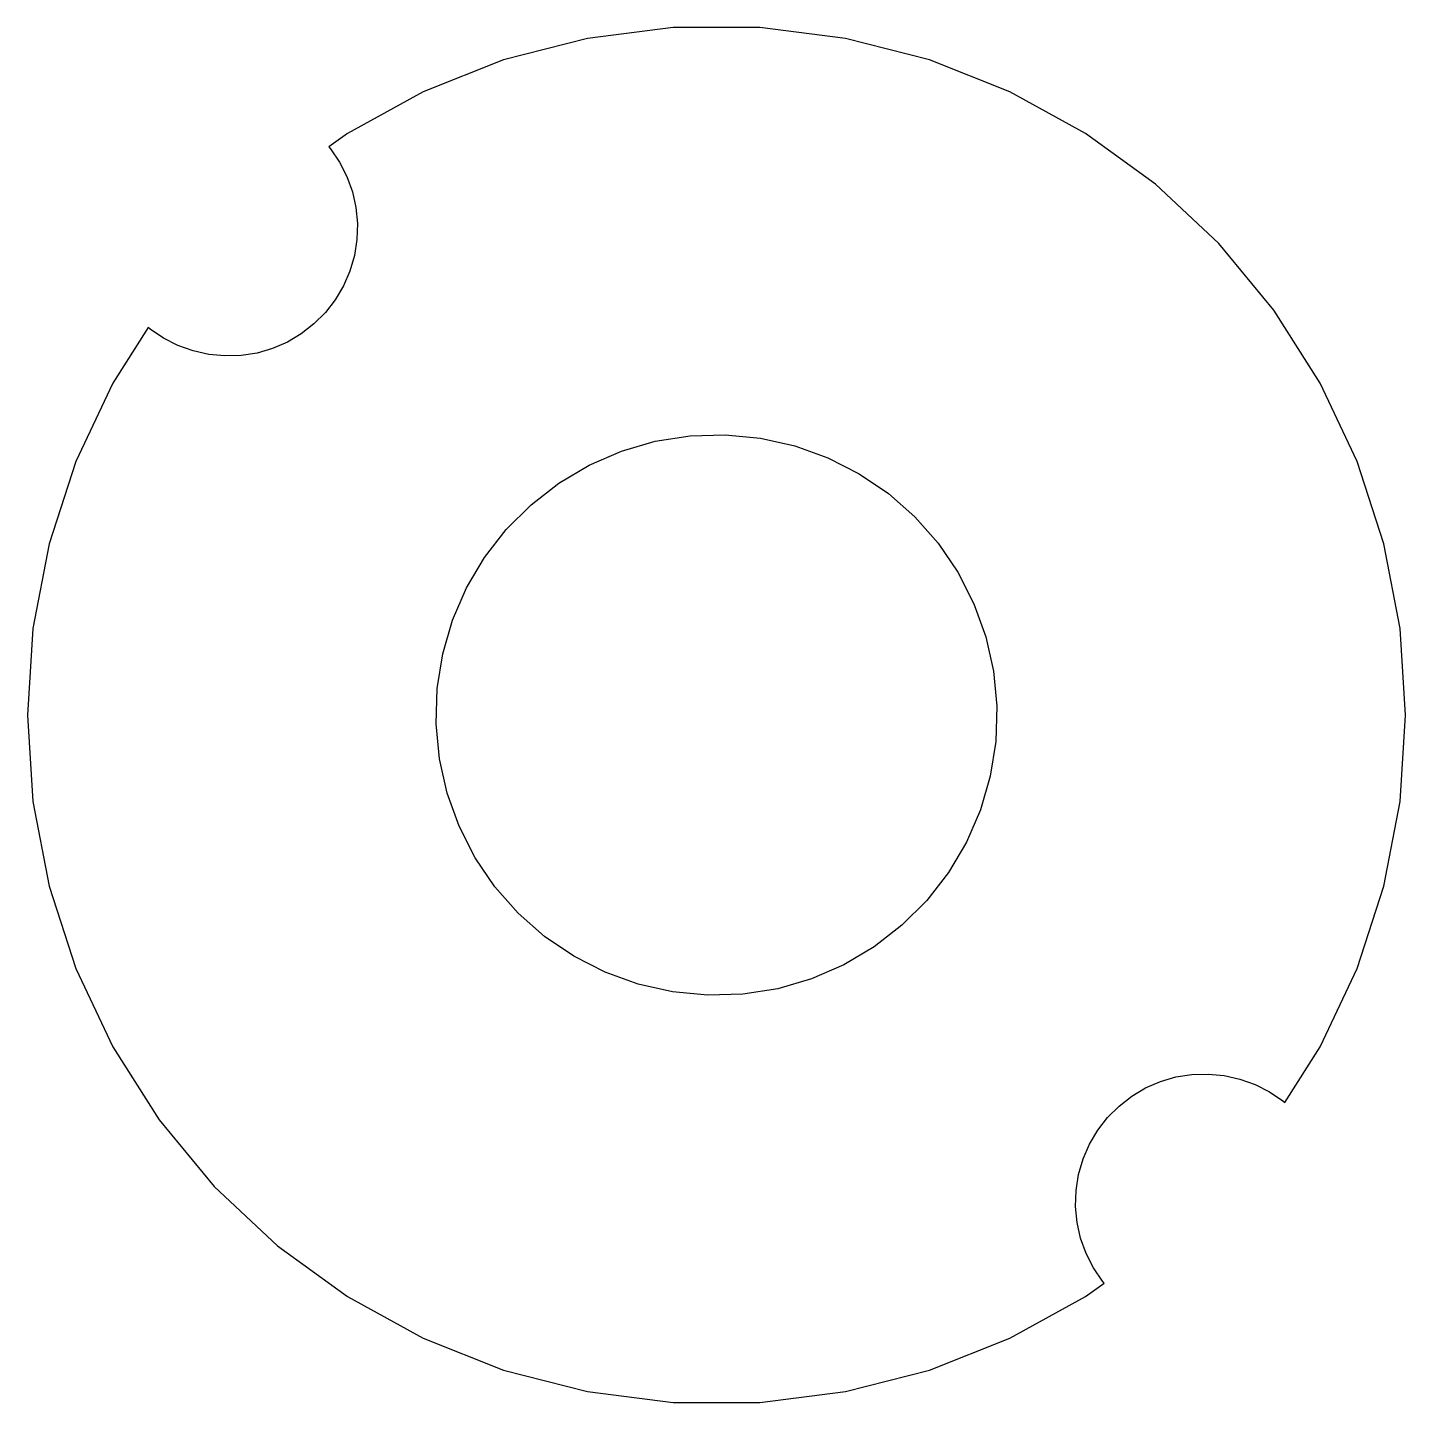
# Model space of a CAD drawing. Header units: metres. Extents: x -7 to 7, y 103 to 226.
# Drawn here: x -7.37 to 7.37, y 102.64 to 117.36 of the extents above.
import ezdxf

# ---------------------------------------------------------------- set-up
doc = ezdxf.new("R2010")
doc.units = ezdxf.units.M

msp = doc.modelspace()

# ---------------------------------------------------------------- linework, layer by layer
for p, q in [((-0.462723, 117.355), (-1.38089, 117.239)), ((0.462723, 117.355), (-0.462723, 117.355)), ((1.38089, 117.239), (0.462723, 117.355)), ((-1.38089, 117.239), (-2.27727, 117.009)), ((2.27727, 117.009), (1.38089, 117.239)), ((-2.27727, 117.009), (-3.13774, 116.668)), ((3.13774, 116.668), (2.27727, 117.009)), ((-3.13774, 116.668), (-3.94873, 116.222)), ((3.94873, 116.222), (3.13774, 116.668)), ((-3.94873, 116.222), (-4.1467, 116.078)), ((4.69745, 115.678), (3.94873, 116.222)), ((-4.1467, 116.078), (-4.12845, 116.058)), ((-4.12845, 116.058), (-4.03139, 115.915)), ((-4.03139, 115.915), (-3.95299, 115.761)), ((-3.95299, 115.761), (-3.8945, 115.599)), ((-3.8945, 115.599), (-3.85683, 115.43)), ((5.37207, 115.045), (4.69745, 115.678)), ((-3.85683, 115.43), (-3.84059, 115.258)), ((-3.84059, 115.258), (-3.84601, 115.086)), ((-3.84601, 115.086), (-3.87302, 114.915)), ((5.96199, 114.332), (5.37207, 115.045)), ((-3.87302, 114.915), (-3.92119, 114.749)), ((-3.92119, 114.749), (-3.98978, 114.591)), ((-3.98978, 114.591), (-4.07767, 114.442)), ((-4.07767, 114.442), (-4.1835, 114.306)), ((-4.1835, 114.306), (-4.3056, 114.184)), ((6.45787, 113.55), (5.96199, 114.332)), ((-6.07899, 114.147), (-6.45787, 113.55)), ((-6.05765, 114.128), (-6.07899, 114.147)), ((-5.91484, 114.031), (-6.05765, 114.128)), ((-4.3056, 114.184), (-4.44205, 114.078)), ((-5.76099, 113.953), (-5.91484, 114.031)), ((-5.59851, 113.895), (-5.76099, 113.953)), ((-4.59067, 113.99), (-4.74915, 113.921)), ((-4.44205, 114.078), (-4.59067, 113.99)), ((-5.43001, 113.857), (-5.59851, 113.895)), ((-5.2581, 113.841), (-5.43001, 113.857)), ((-5.08551, 113.846), (-5.2581, 113.841)), ((-4.91496, 113.873), (-5.08551, 113.846)), ((-4.74915, 113.921), (-4.91496, 113.873)), ((-6.45787, 113.55), (-6.85191, 112.713)), ((6.85191, 112.713), (6.45787, 113.55)), ((-1.0162, 112.823), (-0.654419, 112.928)), ((-0.654419, 112.928), (-0.282318, 112.987)), ((-0.282318, 112.987), (0.094223, 112.999)), ((0.094223, 112.999), (0.469299, 112.963)), ((0.469299, 112.963), (0.83696, 112.881)), ((-1.36197, 112.673), (-1.0162, 112.823)), ((0.83696, 112.881), (1.19144, 112.753)), ((1.19144, 112.753), (1.52711, 112.582)), ((-6.85191, 112.713), (-7.13789, 111.833)), ((-1.68625, 112.481), (-1.36197, 112.673)), ((7.13789, 111.833), (6.85191, 112.713)), ((-1.98393, 112.25), (-1.68625, 112.481)), ((1.52711, 112.582), (1.83871, 112.37)), ((1.83871, 112.37), (2.12131, 112.121)), ((-2.25032, 111.984), (-1.98393, 112.25)), ((2.12131, 112.121), (2.37045, 111.839)), ((-2.48123, 111.686), (-2.25032, 111.984)), ((-7.13789, 111.833), (-7.31131, 110.924)), ((2.37045, 111.839), (2.58221, 111.527)), ((7.31131, 110.924), (7.13789, 111.833)), ((-2.673, 111.362), (-2.48123, 111.686)), ((2.58221, 111.527), (2.75325, 111.191)), ((-2.82263, 111.016), (-2.673, 111.362)), ((2.75325, 111.191), (2.88087, 110.837)), ((-2.92773, 110.654), (-2.82263, 111.016)), ((-7.31131, 110.924), (-7.36942, 110)), ((2.88087, 110.837), (2.96306, 110.469)), ((7.36942, 110), (7.31131, 110.924)), ((-2.98668, 110.282), (-2.92773, 110.654)), ((2.96306, 110.469), (2.9985, 110.094)), ((-2.9985, 109.906), (-2.98668, 110.282)), ((-7.36942, 110), (-7.31131, 109.076)), ((2.9985, 110.094), (2.98668, 109.718)), ((7.31131, 109.076), (7.36942, 110)), ((-2.96306, 109.531), (-2.9985, 109.906)), ((2.98668, 109.718), (2.92773, 109.346)), ((-2.88087, 109.163), (-2.96306, 109.531)), ((2.92773, 109.346), (2.82263, 108.984)), ((-7.31131, 109.076), (-7.13789, 108.167)), ((-2.75325, 108.809), (-2.88087, 109.163)), ((7.13789, 108.167), (7.31131, 109.076)), ((2.82263, 108.984), (2.673, 108.638)), ((-2.58221, 108.473), (-2.75325, 108.809)), ((2.673, 108.638), (2.48123, 108.314)), ((-2.37045, 108.161), (-2.58221, 108.473)), ((2.48123, 108.314), (2.25032, 108.016)), ((-7.13789, 108.167), (-6.85191, 107.287)), ((-2.12131, 107.879), (-2.37045, 108.161)), ((6.85191, 107.287), (7.13789, 108.167)), ((2.25032, 108.016), (1.98393, 107.75)), ((-1.83871, 107.63), (-2.12131, 107.879)), ((1.98393, 107.75), (1.68625, 107.519)), ((-1.52711, 107.418), (-1.83871, 107.63)), ((1.68625, 107.519), (1.36197, 107.327)), ((-1.19144, 107.247), (-1.52711, 107.418)), ((1.36197, 107.327), (1.0162, 107.177)), ((-6.85191, 107.287), (-6.45787, 106.45)), ((-0.83696, 107.119), (-1.19144, 107.247)), ((1.0162, 107.177), (0.654419, 107.072)), ((6.45787, 106.45), (6.85191, 107.287)), ((-0.469299, 107.037), (-0.83696, 107.119)), ((-0.094223, 107.001), (-0.469299, 107.037)), ((0.282318, 107.013), (-0.094223, 107.001)), ((0.654419, 107.072), (0.282318, 107.013)), ((-6.45787, 106.45), (-5.96199, 105.668)), ((6.07899, 105.853), (6.45787, 106.45)), ((4.74915, 106.079), (4.91496, 106.127)), ((4.91496, 106.127), (5.08551, 106.154)), ((5.08551, 106.154), (5.2581, 106.159)), ((5.2581, 106.159), (5.43001, 106.143)), ((5.43001, 106.143), (5.59851, 106.105)), ((4.44205, 105.922), (4.59067, 106.01)), ((4.59067, 106.01), (4.74915, 106.079)), ((5.59851, 106.105), (5.76099, 106.047)), ((5.76099, 106.047), (5.91484, 105.969)), ((4.3056, 105.816), (4.44205, 105.922)), ((5.91484, 105.969), (6.05765, 105.872)), ((6.05765, 105.872), (6.07899, 105.853)), ((4.07767, 105.558), (4.1835, 105.694)), ((4.1835, 105.694), (4.3056, 105.816)), ((-5.96199, 105.668), (-5.37207, 104.955)), ((3.98978, 105.409), (4.07767, 105.558)), ((3.92119, 105.251), (3.98978, 105.409)), ((3.87302, 105.085), (3.92119, 105.251)), ((-5.37207, 104.955), (-4.69745, 104.322)), ((3.84601, 104.914), (3.87302, 105.085)), ((3.84059, 104.742), (3.84601, 104.914)), ((3.85683, 104.57), (3.84059, 104.742)), ((3.8945, 104.401), (3.85683, 104.57)), ((3.95299, 104.239), (3.8945, 104.401)), ((-4.69745, 104.322), (-3.94873, 103.778)), ((4.03139, 104.085), (3.95299, 104.239)), ((4.12845, 103.942), (4.03139, 104.085)), ((3.94873, 103.778), (4.1467, 103.922)), ((4.1467, 103.922), (4.12845, 103.942)), ((-3.94873, 103.778), (-3.13774, 103.332)), ((3.13774, 103.332), (3.94873, 103.778)), ((-3.13774, 103.332), (-2.27727, 102.991)), ((2.27727, 102.991), (3.13774, 103.332)), ((-2.27727, 102.991), (-1.38089, 102.761)), ((1.38089, 102.761), (2.27727, 102.991)), ((-1.38089, 102.761), (-0.462723, 102.645)), ((0.462723, 102.645), (1.38089, 102.761)), ((-0.462723, 102.645), (0.462723, 102.645))]:
    msp.add_line(p, q)

doc.saveas('drawing.dxf')
